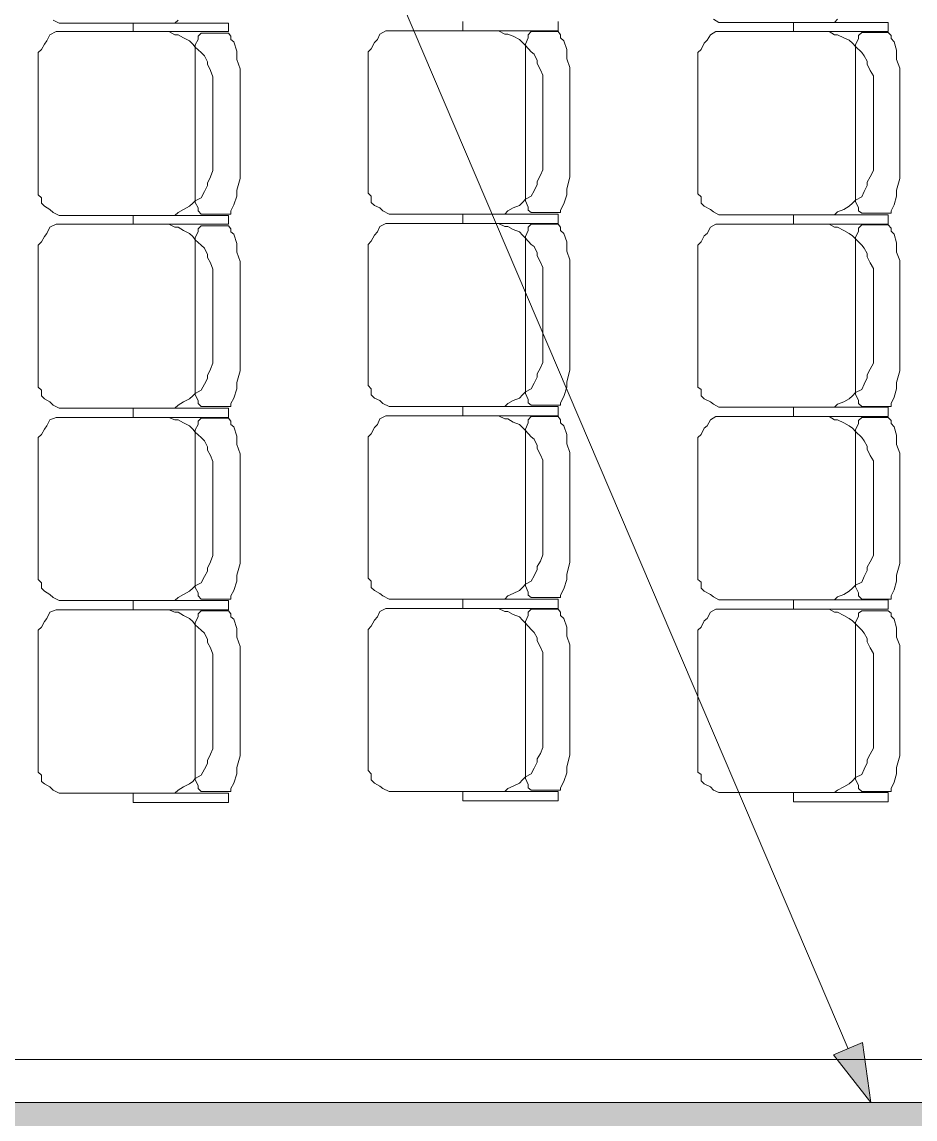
# Model space of a CAD drawing. Header units: millimetres. Extents: x 0 to 1189, y 0 to 841.
# Drawn here: x 525.12 to 547.94, y 312.58 to 340.6 of the extents above; entities that cross this region are included whole.
import ezdxf

# ---------------------------------------------------------------- set-up
doc = ezdxf.new("R2010")
doc.units = ezdxf.units.MM

msp = doc.modelspace()

# ---------------------------------------------------------------- hatches: boundary and pattern name
at = {"true_color": 0x0077b0}
h = msp.add_hatch(color=144, dxfattribs=at)
h.dxf.hatch_style = 2
h.paths.add_polyline_path([(546.808835, 313.004249), (545.855834, 314.220251), (546.590835, 314.534251)])
at = {"true_color": 0xf1d696}
h = msp.add_hatch(color=41, dxfattribs=at)
h.dxf.hatch_style = 2
h.paths.add_polyline_path([(632.001966, 313.004249), (632.001966, 312.304248), (465.04971, 312.304248), (465.04971, 313.004249)])

# ---------------------------------------------------------------- linework, layer by layer
at = {"color": 144, "lineweight": 0, "true_color": 0x0077b0}
for points in [[(546.223835, 314.377251), (530.611811, 350.985307)], [(545.855834, 314.220251), (546.590835, 314.534251)], [(546.808835, 313.004249), (546.590835, 314.534251)], [(546.808835, 313.004249), (545.855834, 314.220251)]]:
    msp.add_lwpolyline(points, dxfattribs=at)
at = {"color": 8, "lineweight": 0, "true_color": 0x7f7f7f}
for points in [[(526.070804, 340.574291), (525.912803, 340.653291)], [(526.209804, 340.574291), (526.070804, 340.574291)], [(528.568808, 340.574291), (526.209804, 340.574291)], [(527.954807, 340.574291), (530.39281, 340.574291)], [(527.954807, 340.356291), (527.954807, 340.574291)], [(528.707808, 340.574291), (528.568808, 340.574291)], [(528.866808, 340.574291), (528.707808, 340.574291)], [(529.024808, 340.574291), (528.866808, 340.574291)], [(529.104808, 340.653291), (529.024808, 340.574291)], [(530.39281, 340.574291), (530.39281, 340.356291)], [(536.380819, 340.376291), (536.380819, 340.614291)], [(538.819823, 340.614291), (538.819823, 340.376291)], [(542.923829, 340.594291), (542.784829, 340.673291)], [(543.08283, 340.594291), (542.923829, 340.594291)], [(545.421833, 340.594291), (543.08283, 340.594291)], [(544.827832, 340.594291), (547.246836, 340.594291)], [(544.827832, 340.356291), (544.827832, 340.594291)], [(545.580834, 340.594291), (545.421833, 340.594291)], [(545.739834, 340.594291), (545.580834, 340.594291)], [(545.877834, 340.594291), (545.739834, 340.594291)], [(545.957834, 340.673291), (545.877834, 340.594291)], [(547.246836, 340.594291), (547.246836, 340.356291)], [(525.753803, 340.11829), (525.832803, 340.277291)], [(525.832803, 340.277291), (525.991804, 340.356291)], [(525.991804, 340.356291), (526.130804, 340.356291)], [(526.130804, 340.356291), (526.209804, 340.356291)], [(526.209804, 340.356291), (528.568808, 340.356291)], [(530.39281, 340.356291), (527.954807, 340.356291)], [(528.568808, 340.356291), (528.707808, 340.356291)], [(528.707808, 340.356291), (528.866808, 340.356291)], [(528.866808, 340.356291), (529.024808, 340.277291)], [(529.024808, 340.277291), (529.104808, 340.277291)], [(529.104808, 340.277291), (529.243809, 340.19729)], [(529.619809, 340.237291), (529.699809, 340.316291)], [(529.619809, 340.15829), (529.619809, 340.237291)], [(529.699809, 340.316291), (529.778809, 340.316291)], [(529.778809, 340.316291), (530.39281, 340.316291)], [(530.39281, 340.316291), (530.45281, 340.237291)], [(530.45281, 340.237291), (530.45281, 340.15829)], [(534.199816, 340.15829), (534.259816, 340.296291)], [(534.259816, 340.296291), (534.417816, 340.376291)], [(534.417816, 340.376291), (534.576817, 340.376291)], [(534.576817, 340.376291), (534.635817, 340.376291)], [(534.635817, 340.376291), (536.99582, 340.376291)], [(538.819823, 340.376291), (536.380819, 340.376291)], [(536.99582, 340.376291), (537.154821, 340.376291)], [(537.154821, 340.376291), (537.292821, 340.376291)], [(537.292821, 340.376291), (537.451821, 340.296291)], [(537.451821, 340.296291), (537.530821, 340.296291)], [(537.530821, 340.296291), (537.669821, 340.237291)], [(537.669821, 340.237291), (537.828822, 340.15829)], [(538.046822, 340.277291), (538.125822, 340.356291)], [(538.046822, 340.19729), (538.046822, 340.277291)], [(538.125822, 340.356291), (538.204822, 340.356291)], [(538.204822, 340.356291), (538.819823, 340.356291)], [(538.819823, 340.356291), (538.878823, 340.277291)], [(538.878823, 340.277291), (538.878823, 340.19729)], [(542.626829, 340.13829), (542.705829, 340.277291)], [(542.705829, 340.277291), (542.844829, 340.356291)], [(542.844829, 340.356291), (543.00383, 340.356291)], [(543.00383, 340.356291), (543.08283, 340.356291)], [(543.08283, 340.356291), (545.421833, 340.356291)], [(547.246836, 340.356291), (544.827832, 340.356291)], [(545.421833, 340.356291), (545.580834, 340.356291)], [(545.580834, 340.356291), (545.739834, 340.356291)], [(545.739834, 340.356291), (545.877834, 340.277291)], [(545.877834, 340.277291), (545.957834, 340.277291)], [(545.957834, 340.277291), (546.115834, 340.19729)], [(546.492835, 340.257291), (546.571835, 340.336291)], [(546.492835, 340.17729), (546.492835, 340.257291)], [(546.571835, 340.336291), (546.631835, 340.336291)], [(546.631835, 340.336291), (547.246836, 340.336291)], [(547.246836, 340.336291), (547.325836, 340.257291)], [(547.325836, 340.257291), (547.325836, 340.17729)], [(525.614803, 339.90029), (525.693803, 340.03929)], [(525.693803, 340.03929), (525.753803, 340.11829)], [(529.243809, 340.19729), (529.401809, 340.11829)], [(529.401809, 340.11829), (529.480809, 340.03929)], [(529.480809, 340.03929), (529.540809, 339.95929)], [(529.540809, 340.01929), (529.619809, 340.15829)], [(529.540809, 339.325289), (529.540809, 340.01929)], [(529.540809, 339.95929), (529.699809, 339.82029)], [(530.45281, 340.15829), (530.531811, 340.09829)], [(530.531811, 340.09829), (530.611811, 339.86029)], [(534.041816, 339.92029), (534.120816, 340.07829)], [(534.120816, 340.07829), (534.199816, 340.15829)], [(537.828822, 340.15829), (537.907822, 340.07829)], [(537.907822, 340.07829), (537.986822, 339.99929)], [(537.986822, 340.03929), (538.046822, 340.19729)], [(537.986822, 339.364289), (537.986822, 340.03929)], [(537.986822, 339.99929), (538.125822, 339.84029)], [(538.878823, 340.19729), (538.958823, 340.11829)], [(538.958823, 340.11829), (539.037824, 339.90029)], [(542.467829, 339.90029), (542.546829, 340.05829)], [(542.546829, 340.05829), (542.626829, 340.13829)], [(546.115834, 340.19729), (546.254835, 340.13829)], [(546.254835, 340.13829), (546.333835, 340.05829)], [(546.333835, 340.05829), (546.413835, 339.97929)], [(546.413835, 340.01929), (546.492835, 340.17729)], [(546.413835, 339.345289), (546.413835, 340.01929)], [(546.413835, 339.97929), (546.571835, 339.82029)], [(547.325836, 340.17729), (547.404836, 340.09829)], [(547.404836, 340.09829), (547.464836, 339.88029)], [(525.535803, 339.82029), (525.614803, 339.90029)], [(525.535803, 337.481286), (525.535803, 339.82029)], [(529.699809, 339.82029), (529.778809, 339.74129)], [(529.778809, 339.74129), (529.85781, 339.58329)], [(530.611811, 339.86029), (530.611811, 339.64229)], [(533.961816, 339.84029), (534.041816, 339.92029)], [(533.961816, 337.521286), (533.961816, 339.84029)], [(538.125822, 339.84029), (538.204822, 339.78129)], [(538.204822, 339.78129), (538.284822, 339.62229)], [(539.037824, 339.90029), (539.037824, 339.66229)], [(539.037824, 339.66229), (539.116824, 339.444289)], [(542.388829, 339.82029), (542.467829, 339.90029)], [(542.388829, 337.481286), (542.388829, 339.82029)], [(546.571835, 339.82029), (546.631835, 339.74129)], [(546.631835, 339.74129), (546.710835, 339.60229)], [(547.464836, 339.88029), (547.464836, 339.64229)], [(529.85781, 339.58329), (529.85781, 339.523289)], [(529.85781, 339.523289), (529.93681, 339.364289)], [(530.611811, 339.64229), (530.690811, 339.404289)], [(530.690811, 339.404289), (530.690811, 339.186289)], [(538.284822, 339.62229), (538.284822, 339.543289)], [(538.284822, 339.543289), (538.363822, 339.384289)], [(538.363822, 339.384289), (538.422823, 339.246289)], [(539.116824, 339.444289), (539.116824, 339.206289)], [(546.710835, 339.60229), (546.710835, 339.523289)], [(546.710835, 339.523289), (546.789835, 339.364289)], [(547.464836, 339.64229), (547.543837, 339.424289)], [(547.543837, 339.424289), (547.543837, 339.186289)], [(529.540809, 336.688285), (529.540809, 339.325289)], [(529.93681, 339.364289), (529.99681, 339.206289)], [(529.99681, 339.206289), (529.99681, 339.067289)], [(530.690811, 339.186289), (530.690811, 338.889288)], [(537.986822, 336.708285), (537.986822, 339.364289)], [(538.422823, 339.246289), (538.422823, 339.087289)], [(539.116824, 339.206289), (539.116824, 338.908288)], [(546.413835, 336.688285), (546.413835, 339.345289)], [(546.789835, 339.364289), (546.869835, 339.226289)], [(546.869835, 339.226289), (546.869835, 339.067289)], [(547.543837, 339.186289), (547.543837, 338.889288)], [(529.99681, 339.067289), (529.99681, 338.908288)], [(529.99681, 338.908288), (529.99681, 337.917287)], [(530.690811, 338.889288), (530.690811, 337.144286)], [(538.422823, 339.087289), (538.422823, 338.948289)], [(538.422823, 338.948289), (538.422823, 337.937287)], [(539.116824, 338.908288), (539.116824, 337.164286)], [(546.869835, 339.067289), (546.869835, 338.908288)], [(546.869835, 338.908288), (546.869835, 337.917287)], [(547.543837, 338.889288), (547.543837, 337.144286)], [(529.99681, 337.917287), (529.99681, 337.025286)], [(538.422823, 337.937287), (538.422823, 337.065286)], [(546.869835, 337.917287), (546.869835, 337.045286)], [(525.535803, 336.351285), (525.535803, 337.481286)], [(533.961816, 336.371285), (533.961816, 337.521286)], [(542.388829, 336.351285), (542.388829, 337.481286)], [(530.690811, 337.144286), (530.690811, 336.827285)], [(539.116824, 337.164286), (539.116824, 336.866285)], [(547.543837, 337.144286), (547.543837, 336.846285)], [(529.99681, 337.025286), (529.99681, 336.946285)], [(529.99681, 336.946285), (529.99681, 336.807285)], [(538.422823, 337.065286), (538.422823, 336.985286)], [(538.422823, 336.985286), (538.422823, 336.827285)], [(539.116824, 336.866285), (539.116824, 336.648285)], [(546.869835, 337.045286), (546.869835, 336.965286)], [(546.869835, 336.965286), (546.869835, 336.807285)], [(529.540809, 336.311285), (529.540809, 336.688285)], [(529.93681, 336.648285), (529.85781, 336.490285)], [(529.99681, 336.807285), (529.93681, 336.648285)], [(530.690811, 336.608285), (530.611811, 336.311285)], [(530.690811, 336.827285), (530.690811, 336.608285)], [(537.986822, 336.331285), (537.986822, 336.708285)], [(538.363822, 336.688285), (538.284822, 336.529285)], [(538.422823, 336.827285), (538.363822, 336.688285)], [(539.116824, 336.648285), (539.037824, 336.331285)], [(546.413835, 336.311285), (546.413835, 336.688285)], [(546.789835, 336.648285), (546.710835, 336.509285)], [(546.869835, 336.807285), (546.789835, 336.648285)], [(547.543837, 336.608285), (547.464836, 336.311285)], [(547.543837, 336.846285), (547.543837, 336.608285)], [(525.535803, 336.192284), (525.535803, 336.351285)], [(529.540809, 336.152284), (529.540809, 336.311285)], [(529.85781, 336.430285), (529.778809, 336.271284)], [(529.85781, 336.490285), (529.85781, 336.430285)], [(530.611811, 336.311285), (530.611811, 336.152284)], [(533.961816, 336.232284), (533.961816, 336.371285)], [(537.986822, 336.192284), (537.986822, 336.331285)], [(538.204822, 336.291284), (538.125822, 336.152284)], [(538.284822, 336.450285), (538.204822, 336.291284)], [(538.284822, 336.529285), (538.284822, 336.450285)], [(539.037824, 336.331285), (539.037824, 336.192284)], [(542.388829, 336.212284), (542.388829, 336.351285)], [(546.413835, 336.152284), (546.413835, 336.311285)], [(546.710835, 336.430285), (546.631835, 336.271284)], [(546.710835, 336.509285), (546.710835, 336.430285)], [(547.464836, 336.311285), (547.464836, 336.152284)], [(525.614803, 336.113284), (525.535803, 336.192284)], [(525.614803, 335.974284), (525.614803, 336.113284)], [(529.540809, 336.034284), (529.480809, 335.974284)], [(529.540809, 335.994284), (529.540809, 336.152284)], [(529.699809, 336.113284), (529.540809, 336.034284)], [(529.778809, 336.271284), (529.699809, 336.113284)], [(530.611811, 336.152284), (530.531811, 335.934284)], [(534.041816, 336.152284), (533.961816, 336.232284)], [(534.041816, 335.994284), (534.041816, 336.152284)], [(537.986822, 336.073284), (537.907822, 335.994284)], [(537.986822, 336.034284), (537.986822, 336.192284)], [(538.125822, 336.152284), (537.986822, 336.073284)], [(538.046822, 335.875284), (537.986822, 336.034284)], [(539.037824, 336.192284), (538.958823, 335.954284)], [(542.467829, 336.133284), (542.388829, 336.212284)], [(542.467829, 335.974284), (542.467829, 336.133284)], [(546.413835, 336.053284), (546.333835, 335.974284)], [(546.413835, 336.014284), (546.413835, 336.152284)], [(546.571835, 336.133284), (546.413835, 336.053284)], [(546.492835, 335.855284), (546.413835, 336.014284)], [(546.631835, 336.271284), (546.571835, 336.133284)], [(547.464836, 336.152284), (547.404836, 335.934284)], [(525.693803, 335.895284), (525.614803, 335.974284)], [(525.832803, 335.815284), (525.693803, 335.895284)], [(525.912803, 335.736284), (525.832803, 335.815284)], [(526.070804, 335.657284), (525.912803, 335.736284)], [(529.104808, 335.736284), (529.024808, 335.657284)], [(529.243809, 335.815284), (529.104808, 335.736284)], [(529.401809, 335.895284), (529.243809, 335.815284)], [(529.480809, 335.974284), (529.401809, 335.895284)], [(529.619809, 335.855284), (529.540809, 335.994284)], [(529.619809, 335.776284), (529.619809, 335.855284)], [(529.699809, 335.696284), (529.619809, 335.776284)], [(530.531811, 335.934284), (530.45281, 335.776284)], [(530.45281, 335.776284), (530.45281, 335.696284)], [(534.120816, 335.915284), (534.041816, 335.994284)], [(534.259816, 335.855284), (534.120816, 335.915284)], [(534.338816, 335.776284), (534.259816, 335.855284)], [(534.497817, 335.696284), (534.338816, 335.776284)], [(537.530821, 335.776284), (537.451821, 335.696284)], [(537.669821, 335.855284), (537.530821, 335.776284)], [(537.828822, 335.915284), (537.669821, 335.855284)], [(537.907822, 335.994284), (537.828822, 335.915284)], [(538.046822, 335.796284), (538.046822, 335.875284)], [(538.125822, 335.736284), (538.046822, 335.796284)], [(538.204822, 335.736284), (538.125822, 335.736284)], [(538.819823, 335.736284), (538.204822, 335.736284)], [(538.878823, 335.736284), (538.819823, 335.736284)], [(538.958823, 335.954284), (538.878823, 335.796284)], [(538.878823, 335.796284), (538.878823, 335.736284)], [(542.546829, 335.895284), (542.467829, 335.974284)], [(542.705829, 335.815284), (542.546829, 335.895284)], [(542.784829, 335.756284), (542.705829, 335.815284)], [(542.923829, 335.677284), (542.784829, 335.756284)], [(545.957834, 335.756284), (545.877834, 335.677284)], [(546.115834, 335.815284), (545.957834, 335.756284)], [(546.254835, 335.895284), (546.115834, 335.815284)], [(546.333835, 335.974284), (546.254835, 335.895284)], [(546.492835, 335.776284), (546.492835, 335.855284)], [(546.571835, 335.716284), (546.492835, 335.776284)], [(547.404836, 335.934284), (547.325836, 335.776284)], [(547.325836, 335.776284), (547.325836, 335.716284)], [(526.209804, 335.657284), (526.070804, 335.657284)], [(528.568808, 335.657284), (526.209804, 335.657284)], [(527.954807, 335.657284), (530.39281, 335.657284)], [(527.954807, 335.439283), (527.954807, 335.657284)], [(528.707808, 335.657284), (528.568808, 335.657284)], [(528.866808, 335.657284), (528.707808, 335.657284)], [(529.024808, 335.657284), (528.866808, 335.657284)], [(529.778809, 335.696284), (529.699809, 335.696284)], [(530.39281, 335.696284), (529.778809, 335.696284)], [(530.45281, 335.696284), (530.39281, 335.696284)], [(530.39281, 335.657284), (530.39281, 335.439283)], [(534.259816, 335.379283), (534.417816, 335.459283)], [(534.417816, 335.459283), (534.576817, 335.459283)], [(534.635817, 335.696284), (534.497817, 335.696284)], [(534.576817, 335.459283), (534.635817, 335.459283)], [(536.99582, 335.696284), (534.635817, 335.696284)], [(534.635817, 335.459283), (536.99582, 335.459283)], [(536.380819, 335.696284), (538.819823, 335.696284)], [(536.380819, 335.459283), (536.380819, 335.696284)], [(538.819823, 335.459283), (536.380819, 335.459283)], [(537.154821, 335.696284), (536.99582, 335.696284)], [(536.99582, 335.459283), (537.154821, 335.459283)], [(537.292821, 335.696284), (537.154821, 335.696284)], [(537.154821, 335.459283), (537.292821, 335.459283)], [(537.451821, 335.696284), (537.292821, 335.696284)], [(537.292821, 335.459283), (537.451821, 335.379283)], [(538.819823, 335.696284), (538.819823, 335.459283)], [(543.08283, 335.677284), (542.923829, 335.677284)], [(545.421833, 335.677284), (543.08283, 335.677284)], [(544.827832, 335.677284), (547.246836, 335.677284)], [(544.827832, 335.439283), (544.827832, 335.677284)], [(545.580834, 335.677284), (545.421833, 335.677284)], [(545.739834, 335.677284), (545.580834, 335.677284)], [(545.877834, 335.677284), (545.739834, 335.677284)], [(546.631835, 335.716284), (546.571835, 335.716284)], [(547.246836, 335.716284), (546.631835, 335.716284)], [(547.325836, 335.716284), (547.246836, 335.716284)], [(547.246836, 335.677284), (547.246836, 335.439283)], [(525.693803, 335.121283), (525.753803, 335.201283)], [(525.753803, 335.201283), (525.832803, 335.359283)], [(525.832803, 335.359283), (525.991804, 335.439283)], [(525.991804, 335.439283), (526.130804, 335.439283)], [(526.130804, 335.439283), (526.209804, 335.439283)], [(526.209804, 335.439283), (528.568808, 335.439283)], [(530.39281, 335.439283), (527.954807, 335.439283)], [(528.568808, 335.439283), (528.707808, 335.439283)], [(528.707808, 335.439283), (528.866808, 335.439283)], [(528.866808, 335.439283), (529.024808, 335.359283)], [(529.024808, 335.359283), (529.104808, 335.359283)], [(529.104808, 335.359283), (529.243809, 335.280283)], [(529.243809, 335.280283), (529.401809, 335.201283)], [(529.401809, 335.201283), (529.480809, 335.121283)], [(529.540809, 335.102283), (529.619809, 335.240283)], [(529.619809, 335.320283), (529.699809, 335.399283)], [(529.619809, 335.240283), (529.619809, 335.320283)], [(529.699809, 335.399283), (529.778809, 335.399283)], [(529.778809, 335.399283), (530.39281, 335.399283)], [(530.39281, 335.399283), (530.45281, 335.320283)], [(530.45281, 335.320283), (530.45281, 335.240283)], [(530.45281, 335.240283), (530.531811, 335.181283)], [(530.531811, 335.181283), (530.611811, 334.943282)], [(534.120816, 335.161283), (534.199816, 335.240283)], [(534.199816, 335.240283), (534.259816, 335.379283)], [(537.451821, 335.379283), (537.530821, 335.379283)], [(537.530821, 335.379283), (537.669821, 335.300283)], [(537.669821, 335.300283), (537.828822, 335.240283)], [(537.828822, 335.240283), (537.907822, 335.161283)], [(537.986822, 335.121283), (538.046822, 335.280283)], [(538.046822, 335.359283), (538.125822, 335.439283)], [(538.046822, 335.280283), (538.046822, 335.359283)], [(538.125822, 335.439283), (538.204822, 335.439283)], [(538.204822, 335.439283), (538.819823, 335.439283)], [(538.819823, 335.439283), (538.878823, 335.359283)], [(538.878823, 335.359283), (538.878823, 335.280283)], [(538.878823, 335.280283), (538.958823, 335.201283)], [(538.958823, 335.201283), (539.037824, 334.983282)], [(542.546829, 335.141283), (542.626829, 335.201283)], [(542.626829, 335.201283), (542.705829, 335.359283)], [(542.705829, 335.359283), (542.844829, 335.439283)], [(542.844829, 335.439283), (543.00383, 335.439283)], [(543.00383, 335.439283), (543.08283, 335.439283)], [(543.08283, 335.439283), (545.421833, 335.439283)], [(547.246836, 335.439283), (544.827832, 335.439283)], [(545.421833, 335.439283), (545.580834, 335.439283)], [(545.580834, 335.439283), (545.739834, 335.439283)], [(545.739834, 335.439283), (545.877834, 335.359283)], [(545.877834, 335.359283), (545.957834, 335.359283)], [(545.957834, 335.359283), (546.115834, 335.280283)], [(546.115834, 335.280283), (546.254835, 335.201283)], [(546.254835, 335.201283), (546.333835, 335.141283)], [(546.413835, 335.102283), (546.492835, 335.260283)], [(546.492835, 335.340283), (546.571835, 335.419283)], [(546.492835, 335.260283), (546.492835, 335.340283)], [(546.571835, 335.419283), (546.631835, 335.419283)], [(546.631835, 335.419283), (547.246836, 335.419283)], [(547.246836, 335.419283), (547.325836, 335.340283)], [(547.325836, 335.340283), (547.325836, 335.260283)], [(547.325836, 335.260283), (547.404836, 335.181283)], [(547.404836, 335.181283), (547.464836, 334.963282)], [(525.535803, 334.903282), (525.614803, 334.983282)], [(525.535803, 332.564279), (525.535803, 334.903282)], [(525.614803, 334.983282), (525.693803, 335.121283)], [(529.480809, 335.121283), (529.540809, 335.042283)], [(529.540809, 334.408282), (529.540809, 335.102283)], [(529.540809, 335.042283), (529.699809, 334.903282)], [(529.699809, 334.903282), (529.778809, 334.824282)], [(530.611811, 334.943282), (530.611811, 334.725282)], [(533.961816, 334.923282), (534.041816, 335.003283)], [(533.961816, 332.603279), (533.961816, 334.923282)], [(534.041816, 335.003283), (534.120816, 335.161283)], [(537.907822, 335.161283), (537.986822, 335.082283)], [(537.986822, 334.447282), (537.986822, 335.121283)], [(537.986822, 335.082283), (538.125822, 334.923282)], [(538.125822, 334.923282), (538.204822, 334.864282)], [(539.037824, 334.983282), (539.037824, 334.745282)], [(542.388829, 334.903282), (542.467829, 334.983282)], [(542.388829, 332.564279), (542.388829, 334.903282)], [(542.467829, 334.983282), (542.546829, 335.141283)], [(546.333835, 335.141283), (546.413835, 335.062283)], [(546.413835, 334.428282), (546.413835, 335.102283)], [(546.413835, 335.062283), (546.571835, 334.903282)], [(546.571835, 334.903282), (546.631835, 334.824282)], [(547.464836, 334.963282), (547.464836, 334.725282)], [(529.778809, 334.824282), (529.85781, 334.665282)], [(529.85781, 334.665282), (529.85781, 334.586282)], [(530.611811, 334.725282), (530.690811, 334.487282)], [(538.204822, 334.864282), (538.284822, 334.705282)], [(538.284822, 334.705282), (538.284822, 334.626282)], [(538.284822, 334.626282), (538.363822, 334.467282)], [(539.037824, 334.745282), (539.116824, 334.527282)], [(546.631835, 334.824282), (546.710835, 334.685282)], [(546.710835, 334.685282), (546.710835, 334.606282)], [(547.464836, 334.725282), (547.543837, 334.507282)], [(529.540809, 331.771278), (529.540809, 334.408282)], [(529.85781, 334.586282), (529.93681, 334.447282)], [(529.93681, 334.447282), (529.99681, 334.289281)], [(530.690811, 334.487282), (530.690811, 334.269281)], [(537.986822, 331.791278), (537.986822, 334.447282)], [(538.363822, 334.467282), (538.422823, 334.328281)], [(538.422823, 334.328281), (538.422823, 334.170281)], [(539.116824, 334.527282), (539.116824, 334.289281)], [(546.413835, 331.771278), (546.413835, 334.428282)], [(546.710835, 334.606282), (546.789835, 334.447282)], [(546.789835, 334.447282), (546.869835, 334.309281)], [(547.543837, 334.507282), (547.543837, 334.269281)], [(529.99681, 334.289281), (529.99681, 334.150281)], [(529.99681, 334.150281), (529.99681, 333.991281)], [(530.690811, 334.269281), (530.690811, 333.971281)], [(538.422823, 334.170281), (538.422823, 334.031281)], [(539.116824, 334.289281), (539.116824, 333.991281)], [(546.869835, 334.309281), (546.869835, 334.150281)], [(546.869835, 334.150281), (546.869835, 333.991281)], [(547.543837, 334.269281), (547.543837, 333.971281)], [(529.99681, 333.991281), (529.99681, 333.000279)], [(530.690811, 333.971281), (530.690811, 332.227278)], [(538.422823, 334.031281), (538.422823, 333.020279)], [(539.116824, 333.991281), (539.116824, 332.247278)], [(546.869835, 333.991281), (546.869835, 333.000279)], [(547.543837, 333.971281), (547.543837, 332.227278)], [(529.99681, 333.000279), (529.99681, 332.108278)], [(538.422823, 333.020279), (538.422823, 332.147278)], [(546.869835, 333.000279), (546.869835, 332.108278)], [(525.535803, 331.434277), (525.535803, 332.564279)], [(533.961816, 331.453277), (533.961816, 332.603279)], [(542.388829, 331.434277), (542.388829, 332.564279)], [(529.99681, 332.108278), (529.99681, 332.028278)], [(530.690811, 332.227278), (530.690811, 331.909278)], [(538.422823, 332.147278), (538.422823, 332.068278)], [(539.116824, 332.247278), (539.116824, 331.949278)], [(546.869835, 332.108278), (546.869835, 332.048278)], [(547.543837, 332.227278), (547.543837, 331.929278)], [(529.99681, 331.890278), (529.93681, 331.731278)], [(529.99681, 332.028278), (529.99681, 331.890278)], [(530.690811, 331.909278), (530.690811, 331.691277)], [(538.422823, 331.909278), (538.363822, 331.771278)], [(538.422823, 332.068278), (538.422823, 331.909278)], [(539.116824, 331.949278), (539.116824, 331.711277)], [(546.869835, 331.890278), (546.789835, 331.731278)], [(546.869835, 332.048278), (546.869835, 331.890278)], [(547.543837, 331.929278), (547.543837, 331.691277)], [(529.540809, 331.394277), (529.540809, 331.771278)], [(529.93681, 331.731278), (529.85781, 331.572277)], [(529.85781, 331.572277), (529.85781, 331.493277)], [(530.690811, 331.691277), (530.611811, 331.394277)], [(537.986822, 331.414277), (537.986822, 331.791278)], [(538.284822, 331.533277), (538.204822, 331.374277)], [(538.363822, 331.771278), (538.284822, 331.612277)], [(538.284822, 331.612277), (538.284822, 331.533277)], [(539.116824, 331.711277), (539.037824, 331.414277)], [(546.413835, 331.394277), (546.413835, 331.771278)], [(546.789835, 331.731278), (546.710835, 331.592277)], [(546.710835, 331.592277), (546.710835, 331.513277)], [(547.543837, 331.691277), (547.464836, 331.394277)], [(525.535803, 331.275277), (525.535803, 331.434277)], [(525.614803, 331.196277), (525.535803, 331.275277)], [(529.540809, 331.235277), (529.540809, 331.394277)], [(529.778809, 331.354277), (529.699809, 331.196277)], [(529.85781, 331.493277), (529.778809, 331.354277)], [(530.611811, 331.394277), (530.611811, 331.235277)], [(533.961816, 331.315277), (533.961816, 331.453277)], [(534.041816, 331.235277), (533.961816, 331.315277)], [(537.986822, 331.275277), (537.986822, 331.414277)], [(537.986822, 331.116277), (537.986822, 331.275277)], [(538.204822, 331.374277), (538.125822, 331.235277)], [(539.037824, 331.275277), (538.958823, 331.037276)], [(539.037824, 331.414277), (539.037824, 331.275277)], [(542.388829, 331.275277), (542.388829, 331.434277)], [(542.467829, 331.216277), (542.388829, 331.275277)], [(546.413835, 331.235277), (546.413835, 331.394277)], [(546.631835, 331.354277), (546.571835, 331.216277)], [(546.710835, 331.513277), (546.631835, 331.354277)], [(547.464836, 331.394277), (547.464836, 331.235277)], [(525.614803, 331.057276), (525.614803, 331.196277)], [(525.693803, 330.978276), (525.614803, 331.057276)], [(525.832803, 330.898276), (525.693803, 330.978276)], [(529.401809, 330.978276), (529.243809, 330.898276)], [(529.480809, 331.057276), (529.401809, 330.978276)], [(529.540809, 331.116277), (529.480809, 331.057276)], [(529.540809, 331.077277), (529.540809, 331.235277)], [(529.699809, 331.196277), (529.540809, 331.116277)], [(529.619809, 330.938276), (529.540809, 331.077277)], [(530.531811, 330.997276), (530.45281, 330.859276)], [(530.611811, 331.235277), (530.531811, 330.997276)], [(534.041816, 331.077277), (534.041816, 331.235277)], [(534.120816, 330.997276), (534.041816, 331.077277)], [(534.259816, 330.938276), (534.120816, 330.997276)], [(537.828822, 330.997276), (537.669821, 330.938276)], [(537.907822, 331.077277), (537.828822, 330.997276)], [(537.986822, 331.156277), (537.907822, 331.077277)], [(538.125822, 331.235277), (537.986822, 331.156277)], [(538.046822, 330.958276), (537.986822, 331.116277)], [(538.958823, 331.037276), (538.878823, 330.878276)], [(542.467829, 331.057276), (542.467829, 331.216277)], [(542.546829, 330.978276), (542.467829, 331.057276)], [(542.705829, 330.898276), (542.546829, 330.978276)], [(546.254835, 330.978276), (546.115834, 330.898276)], [(546.333835, 331.057276), (546.254835, 330.978276)], [(546.413835, 331.136277), (546.333835, 331.057276)], [(546.413835, 331.097277), (546.413835, 331.235277)], [(546.571835, 331.216277), (546.413835, 331.136277)], [(546.492835, 330.938276), (546.413835, 331.097277)], [(547.404836, 331.017276), (547.325836, 330.859276)], [(547.464836, 331.235277), (547.404836, 331.017276)], [(525.912803, 330.819276), (525.832803, 330.898276)], [(526.070804, 330.740276), (525.912803, 330.819276)], [(526.209804, 330.740276), (526.070804, 330.740276)], [(528.568808, 330.740276), (526.209804, 330.740276)], [(527.954807, 330.740276), (530.39281, 330.740276)], [(527.954807, 330.502276), (527.954807, 330.740276)], [(528.707808, 330.740276), (528.568808, 330.740276)], [(528.866808, 330.740276), (528.707808, 330.740276)], [(529.024808, 330.740276), (528.866808, 330.740276)], [(529.104808, 330.819276), (529.024808, 330.740276)], [(529.243809, 330.898276), (529.104808, 330.819276)], [(529.619809, 330.859276), (529.619809, 330.938276)], [(529.699809, 330.779276), (529.619809, 330.859276)], [(529.778809, 330.779276), (529.699809, 330.779276)], [(530.39281, 330.779276), (529.778809, 330.779276)], [(530.45281, 330.779276), (530.39281, 330.779276)], [(530.39281, 330.740276), (530.39281, 330.502276)], [(530.45281, 330.859276), (530.45281, 330.779276)], [(534.338816, 330.859276), (534.259816, 330.938276)], [(534.497817, 330.779276), (534.338816, 330.859276)], [(534.635817, 330.779276), (534.497817, 330.779276)], [(536.99582, 330.779276), (534.635817, 330.779276)], [(536.380819, 330.779276), (538.819823, 330.779276)], [(536.380819, 330.541276), (536.380819, 330.779276)], [(537.154821, 330.779276), (536.99582, 330.779276)], [(537.292821, 330.779276), (537.154821, 330.779276)], [(537.451821, 330.779276), (537.292821, 330.779276)], [(537.530821, 330.859276), (537.451821, 330.779276)], [(537.669821, 330.938276), (537.530821, 330.859276)], [(538.046822, 330.878276), (538.046822, 330.958276)], [(538.125822, 330.819276), (538.046822, 330.878276)], [(538.204822, 330.819276), (538.125822, 330.819276)], [(538.819823, 330.819276), (538.204822, 330.819276)], [(538.878823, 330.819276), (538.819823, 330.819276)], [(538.819823, 330.779276), (538.819823, 330.541276)], [(538.878823, 330.878276), (538.878823, 330.819276)], [(542.784829, 330.839276), (542.705829, 330.898276)], [(542.923829, 330.760276), (542.784829, 330.839276)], [(543.08283, 330.760276), (542.923829, 330.760276)], [(545.421833, 330.760276), (543.08283, 330.760276)], [(544.827832, 330.760276), (547.246836, 330.760276)], [(544.827832, 330.522276), (544.827832, 330.760276)], [(545.580834, 330.760276), (545.421833, 330.760276)], [(545.739834, 330.760276), (545.580834, 330.760276)], [(545.877834, 330.760276), (545.739834, 330.760276)], [(545.957834, 330.839276), (545.877834, 330.760276)], [(546.115834, 330.898276), (545.957834, 330.839276)], [(546.492835, 330.859276), (546.492835, 330.938276)], [(546.571835, 330.779276), (546.492835, 330.859276)], [(546.631835, 330.779276), (546.571835, 330.779276)], [(547.246836, 330.779276), (546.631835, 330.779276)], [(547.325836, 330.779276), (547.246836, 330.779276)], [(547.246836, 330.760276), (547.246836, 330.522276)], [(547.325836, 330.859276), (547.325836, 330.779276)], [(525.753803, 330.284275), (525.832803, 330.442276)], [(525.832803, 330.442276), (525.991804, 330.502276)], [(525.991804, 330.502276), (526.130804, 330.502276)], [(526.130804, 330.502276), (526.209804, 330.502276)], [(526.209804, 330.502276), (528.568808, 330.502276)], [(530.39281, 330.502276), (527.954807, 330.502276)], [(528.568808, 330.502276), (528.707808, 330.502276)], [(528.707808, 330.502276), (528.866808, 330.502276)], [(528.866808, 330.502276), (529.024808, 330.442276)], [(529.024808, 330.442276), (529.104808, 330.442276)], [(529.104808, 330.442276), (529.243809, 330.363275)], [(529.619809, 330.403275), (529.699809, 330.482276)], [(529.699809, 330.482276), (529.778809, 330.482276)], [(529.778809, 330.482276), (530.39281, 330.482276)], [(530.39281, 330.482276), (530.45281, 330.403275)], [(534.199816, 330.323275), (534.259816, 330.462276)], [(534.259816, 330.462276), (534.417816, 330.541276)], [(534.417816, 330.541276), (534.576817, 330.541276)], [(534.576817, 330.541276), (534.635817, 330.541276)], [(534.635817, 330.541276), (536.99582, 330.541276)], [(538.819823, 330.541276), (536.380819, 330.541276)], [(536.99582, 330.541276), (537.154821, 330.541276)], [(537.154821, 330.541276), (537.292821, 330.541276)], [(537.292821, 330.541276), (537.451821, 330.462276)], [(537.451821, 330.462276), (537.530821, 330.462276)], [(537.530821, 330.462276), (537.669821, 330.383275)], [(538.046822, 330.442276), (538.125822, 330.522276)], [(538.046822, 330.363275), (538.046822, 330.442276)], [(538.125822, 330.522276), (538.204822, 330.522276)], [(538.204822, 330.522276), (538.819823, 330.522276)], [(538.819823, 330.522276), (538.878823, 330.442276)], [(538.878823, 330.442276), (538.878823, 330.363275)], [(542.626829, 330.284275), (542.705829, 330.442276)], [(542.705829, 330.442276), (542.844829, 330.522276)], [(542.844829, 330.522276), (543.00383, 330.522276)], [(543.00383, 330.522276), (543.08283, 330.522276)], [(543.08283, 330.522276), (545.421833, 330.522276)], [(547.246836, 330.522276), (544.827832, 330.522276)], [(545.421833, 330.522276), (545.580834, 330.522276)], [(545.580834, 330.522276), (545.739834, 330.522276)], [(545.739834, 330.522276), (545.877834, 330.442276)], [(545.877834, 330.442276), (545.957834, 330.442276)], [(545.957834, 330.442276), (546.115834, 330.363275)], [(546.492835, 330.422276), (546.571835, 330.502276)], [(546.492835, 330.343275), (546.492835, 330.422276)], [(546.571835, 330.502276), (546.631835, 330.502276)], [(546.631835, 330.502276), (547.246836, 330.502276)], [(547.246836, 330.502276), (547.325836, 330.422276)], [(547.325836, 330.422276), (547.325836, 330.343275)], [(525.614803, 330.066275), (525.693803, 330.204275)], [(525.693803, 330.204275), (525.753803, 330.284275)], [(529.243809, 330.363275), (529.401809, 330.284275)], [(529.401809, 330.284275), (529.480809, 330.204275)], [(529.480809, 330.204275), (529.540809, 330.125275)], [(529.540809, 330.185275), (529.619809, 330.323275)], [(529.540809, 329.491274), (529.540809, 330.185275)], [(529.540809, 330.125275), (529.699809, 329.986275)], [(529.619809, 330.323275), (529.619809, 330.403275)], [(530.45281, 330.403275), (530.45281, 330.323275)], [(530.45281, 330.323275), (530.531811, 330.264275)], [(530.531811, 330.264275), (530.611811, 330.026275)], [(534.041816, 330.085275), (534.120816, 330.244275)], [(534.120816, 330.244275), (534.199816, 330.323275)], [(537.669821, 330.383275), (537.828822, 330.323275)], [(537.828822, 330.323275), (537.907822, 330.244275)], [(537.907822, 330.244275), (537.986822, 330.165275)], [(537.986822, 330.204275), (538.046822, 330.363275)], [(537.986822, 329.530274), (537.986822, 330.204275)], [(537.986822, 330.165275), (538.125822, 330.006275)], [(538.878823, 330.363275), (538.958823, 330.284275)], [(538.958823, 330.284275), (539.037824, 330.066275)], [(542.467829, 330.066275), (542.546829, 330.224275)], [(542.546829, 330.224275), (542.626829, 330.284275)], [(546.115834, 330.363275), (546.254835, 330.284275)], [(546.254835, 330.284275), (546.333835, 330.224275)], [(546.333835, 330.224275), (546.413835, 330.145275)], [(546.413835, 330.185275), (546.492835, 330.343275)], [(546.413835, 329.510274), (546.413835, 330.185275)], [(546.413835, 330.145275), (546.571835, 329.986275)], [(547.325836, 330.343275), (547.404836, 330.264275)], [(547.404836, 330.264275), (547.464836, 330.046275)], [(525.535803, 329.986275), (525.614803, 330.066275)], [(525.535803, 327.647271), (525.535803, 329.986275)], [(529.699809, 329.986275), (529.778809, 329.907275)], [(529.778809, 329.907275), (529.85781, 329.748274)], [(530.611811, 330.026275), (530.611811, 329.808275)], [(533.961816, 330.006275), (534.041816, 330.085275)], [(533.961816, 327.686271), (533.961816, 330.006275)], [(538.125822, 330.006275), (538.204822, 329.947275)], [(538.204822, 329.947275), (538.284822, 329.788275)], [(539.037824, 330.066275), (539.037824, 329.828275)], [(542.388829, 329.986275), (542.467829, 330.066275)], [(542.388829, 327.647271), (542.388829, 329.986275)], [(546.571835, 329.986275), (546.631835, 329.907275)], [(546.631835, 329.907275), (546.710835, 329.768275)], [(547.464836, 330.046275), (547.464836, 329.808275)], [(529.85781, 329.748274), (529.85781, 329.669274)], [(529.85781, 329.669274), (529.93681, 329.530274)], [(530.611811, 329.808275), (530.690811, 329.570274)], [(530.690811, 329.570274), (530.690811, 329.352274)], [(538.284822, 329.788275), (538.284822, 329.709274)], [(538.284822, 329.709274), (538.363822, 329.550274)], [(539.037824, 329.828275), (539.116824, 329.610274)], [(539.116824, 329.610274), (539.116824, 329.372274)], [(546.710835, 329.768275), (546.710835, 329.689274)], [(546.710835, 329.689274), (546.789835, 329.530274)], [(547.464836, 329.808275), (547.543837, 329.590274)], [(547.543837, 329.590274), (547.543837, 329.352274)], [(529.540809, 326.85427), (529.540809, 329.491274)], [(529.93681, 329.530274), (529.99681, 329.372274)], [(529.99681, 329.372274), (529.99681, 329.233274)], [(530.690811, 329.352274), (530.690811, 329.035273)], [(537.986822, 326.87327), (537.986822, 329.530274)], [(538.363822, 329.550274), (538.422823, 329.411274)], [(538.422823, 329.411274), (538.422823, 329.253274)], [(539.116824, 329.372274), (539.116824, 329.074273)], [(546.413835, 326.85427), (546.413835, 329.510274)], [(546.789835, 329.530274), (546.869835, 329.391274)], [(546.869835, 329.391274), (546.869835, 329.233274)], [(547.543837, 329.352274), (547.543837, 329.054273)], [(529.99681, 329.233274), (529.99681, 329.074273)], [(529.99681, 329.074273), (529.99681, 328.083272)], [(530.690811, 329.035273), (530.690811, 327.310271)], [(538.422823, 329.253274), (538.422823, 329.094273)], [(538.422823, 329.094273), (538.422823, 328.103272)], [(539.116824, 329.074273), (539.116824, 327.329271)], [(546.869835, 329.233274), (546.869835, 329.074273)], [(546.869835, 329.074273), (546.869835, 328.083272)], [(547.543837, 329.054273), (547.543837, 327.310271)], [(529.99681, 328.083272), (529.99681, 327.191271)], [(538.422823, 328.103272), (538.422823, 327.230271)], [(546.869835, 328.083272), (546.869835, 327.191271)], [(525.535803, 326.51727), (525.535803, 327.647271)], [(533.961816, 326.53627), (533.961816, 327.686271)], [(542.388829, 326.51727), (542.388829, 327.647271)], [(539.116824, 327.329271), (539.116824, 327.03227)], [(529.99681, 327.191271), (529.99681, 327.11127)], [(529.99681, 327.11127), (529.99681, 326.97327)], [(530.690811, 327.310271), (530.690811, 326.99227)], [(538.422823, 327.230271), (538.422823, 327.151271)], [(538.422823, 327.151271), (538.422823, 326.99227)], [(546.869835, 327.191271), (546.869835, 327.13127)], [(546.869835, 327.13127), (546.869835, 326.97327)], [(547.543837, 327.310271), (547.543837, 327.01227)], [(529.540809, 326.477269), (529.540809, 326.85427)], [(529.93681, 326.81427), (529.85781, 326.65527)], [(529.99681, 326.97327), (529.93681, 326.81427)], [(530.690811, 326.77427), (530.611811, 326.477269)], [(530.690811, 326.99227), (530.690811, 326.77427)], [(537.986822, 326.49727), (537.986822, 326.87327)], [(538.363822, 326.83427), (538.284822, 326.69527)], [(538.422823, 326.99227), (538.363822, 326.83427)], [(539.116824, 326.79427), (539.037824, 326.49727)], [(539.116824, 327.03227), (539.116824, 326.79427)], [(546.413835, 326.477269), (546.413835, 326.85427)], [(546.789835, 326.81427), (546.710835, 326.67527)], [(546.869835, 326.97327), (546.789835, 326.81427)], [(547.543837, 326.77427), (547.464836, 326.477269)], [(547.543837, 327.01227), (547.543837, 326.77427)], [(525.535803, 326.358269), (525.535803, 326.51727)], [(529.85781, 326.57627), (529.778809, 326.437269)], [(529.85781, 326.65527), (529.85781, 326.57627)], [(533.961816, 326.398269), (533.961816, 326.53627)], [(537.986822, 326.358269), (537.986822, 326.49727)], [(538.284822, 326.61627), (538.204822, 326.457269)], [(538.284822, 326.69527), (538.284822, 326.61627)], [(539.037824, 326.49727), (539.037824, 326.358269)], [(542.388829, 326.358269), (542.388829, 326.51727)], [(546.710835, 326.59627), (546.631835, 326.437269)], [(546.710835, 326.67527), (546.710835, 326.59627)], [(525.614803, 326.279269), (525.535803, 326.358269)], [(525.614803, 326.140269), (525.614803, 326.279269)], [(529.540809, 326.318269), (529.540809, 326.477269)], [(529.540809, 326.160269), (529.540809, 326.318269)], [(529.699809, 326.279269), (529.540809, 326.199269)], [(529.778809, 326.437269), (529.699809, 326.279269)], [(530.611811, 326.318269), (530.531811, 326.080269)], [(530.611811, 326.477269), (530.611811, 326.318269)], [(534.041816, 326.318269), (533.961816, 326.398269)], [(534.041816, 326.160269), (534.041816, 326.318269)], [(537.986822, 326.239269), (537.907822, 326.160269)], [(537.986822, 326.199269), (537.986822, 326.358269)], [(538.125822, 326.318269), (537.986822, 326.239269)], [(538.204822, 326.457269), (538.125822, 326.318269)], [(539.037824, 326.358269), (538.958823, 326.120269)], [(542.467829, 326.298269), (542.388829, 326.358269)], [(542.467829, 326.140269), (542.467829, 326.298269)], [(546.413835, 326.219269), (546.333835, 326.140269)], [(546.413835, 326.318269), (546.413835, 326.477269)], [(546.413835, 326.179269), (546.413835, 326.318269)], [(546.571835, 326.298269), (546.413835, 326.219269)], [(546.631835, 326.437269), (546.571835, 326.298269)], [(547.464836, 326.318269), (547.404836, 326.100269)], [(547.464836, 326.477269), (547.464836, 326.318269)], [(525.693803, 326.060269), (525.614803, 326.140269)], [(525.832803, 325.981269), (525.693803, 326.060269)], [(525.912803, 325.902269), (525.832803, 325.981269)], [(529.243809, 325.981269), (529.104808, 325.902269)], [(529.401809, 326.060269), (529.243809, 325.981269)], [(529.480809, 326.140269), (529.401809, 326.060269)], [(529.540809, 326.199269), (529.480809, 326.140269)], [(529.619809, 326.021269), (529.540809, 326.160269)], [(529.619809, 325.942269), (529.619809, 326.021269)], [(529.699809, 325.862269), (529.619809, 325.942269)], [(530.531811, 326.080269), (530.45281, 325.942269)], [(530.45281, 325.942269), (530.45281, 325.862269)], [(534.120816, 326.080269), (534.041816, 326.160269)], [(534.259816, 326.001269), (534.120816, 326.080269)], [(534.338816, 325.942269), (534.259816, 326.001269)], [(534.497817, 325.862269), (534.338816, 325.942269)], [(537.530821, 325.942269), (537.451821, 325.862269)], [(537.669821, 326.001269), (537.530821, 325.942269)], [(537.828822, 326.080269), (537.669821, 326.001269)], [(537.907822, 326.160269), (537.828822, 326.080269)], [(538.046822, 326.041269), (537.986822, 326.199269)], [(538.046822, 325.961269), (538.046822, 326.041269)], [(538.125822, 325.902269), (538.046822, 325.961269)], [(538.958823, 326.120269), (538.878823, 325.961269)], [(538.878823, 325.961269), (538.878823, 325.902269)], [(542.546829, 326.060269), (542.467829, 326.140269)], [(542.705829, 325.981269), (542.546829, 326.060269)], [(542.784829, 325.922269), (542.705829, 325.981269)], [(542.923829, 325.842269), (542.784829, 325.922269)], [(545.957834, 325.922269), (545.877834, 325.842269)], [(546.115834, 325.981269), (545.957834, 325.922269)], [(546.254835, 326.060269), (546.115834, 325.981269)], [(546.333835, 326.140269), (546.254835, 326.060269)], [(546.492835, 326.021269), (546.413835, 326.179269)], [(546.492835, 325.942269), (546.492835, 326.021269)], [(546.571835, 325.862269), (546.492835, 325.942269)], [(547.404836, 326.100269), (547.325836, 325.942269)], [(547.325836, 325.942269), (547.325836, 325.862269)], [(526.070804, 325.823268), (525.912803, 325.902269)], [(526.209804, 325.823268), (526.070804, 325.823268)], [(528.568808, 325.823268), (526.209804, 325.823268)], [(527.954807, 325.823268), (530.39281, 325.823268)], [(527.954807, 325.585268), (527.954807, 325.823268)], [(528.707808, 325.823268), (528.568808, 325.823268)], [(528.866808, 325.823268), (528.707808, 325.823268)], [(529.024808, 325.823268), (528.866808, 325.823268)], [(529.104808, 325.902269), (529.024808, 325.823268)], [(529.778809, 325.862269), (529.699809, 325.862269)], [(530.39281, 325.862269), (529.778809, 325.862269)], [(530.45281, 325.862269), (530.39281, 325.862269)], [(530.39281, 325.823268), (530.39281, 325.585268)], [(534.635817, 325.862269), (534.497817, 325.862269)], [(536.99582, 325.862269), (534.635817, 325.862269)], [(536.380819, 325.862269), (538.819823, 325.862269)], [(536.380819, 325.624268), (536.380819, 325.862269)], [(537.154821, 325.862269), (536.99582, 325.862269)], [(537.292821, 325.862269), (537.154821, 325.862269)], [(537.451821, 325.862269), (537.292821, 325.862269)], [(538.204822, 325.902269), (538.125822, 325.902269)], [(538.819823, 325.902269), (538.204822, 325.902269)], [(538.878823, 325.902269), (538.819823, 325.902269)], [(538.819823, 325.862269), (538.819823, 325.624268)], [(543.08283, 325.842269), (542.923829, 325.842269)], [(545.421833, 325.842269), (543.08283, 325.842269)], [(544.827832, 325.842269), (547.246836, 325.842269)], [(544.827832, 325.604268), (544.827832, 325.842269)], [(545.580834, 325.842269), (545.421833, 325.842269)], [(545.739834, 325.842269), (545.580834, 325.842269)], [(545.877834, 325.842269), (545.739834, 325.842269)], [(546.631835, 325.862269), (546.571835, 325.862269)], [(547.246836, 325.862269), (546.631835, 325.862269)], [(547.325836, 325.862269), (547.246836, 325.862269)], [(547.246836, 325.842269), (547.246836, 325.604268)], [(525.693803, 325.287268), (525.753803, 325.367268)], [(525.753803, 325.367268), (525.832803, 325.525268)], [(525.832803, 325.525268), (525.991804, 325.585268)], [(525.991804, 325.585268), (526.130804, 325.585268)], [(526.130804, 325.585268), (526.209804, 325.585268)], [(526.209804, 325.585268), (528.568808, 325.585268)], [(530.39281, 325.585268), (527.954807, 325.585268)], [(528.568808, 325.585268), (528.707808, 325.585268)], [(528.707808, 325.585268), (528.866808, 325.585268)], [(528.866808, 325.585268), (529.024808, 325.525268)], [(529.024808, 325.525268), (529.104808, 325.525268)], [(529.104808, 325.525268), (529.243809, 325.446268)], [(529.243809, 325.446268), (529.401809, 325.367268)], [(529.401809, 325.367268), (529.480809, 325.287268)], [(529.540809, 325.267268), (529.619809, 325.406268)], [(529.619809, 325.486268), (529.699809, 325.565268)], [(529.619809, 325.406268), (529.619809, 325.486268)], [(529.699809, 325.565268), (529.778809, 325.565268)], [(529.778809, 325.565268), (530.39281, 325.565268)], [(530.39281, 325.565268), (530.45281, 325.486268)], [(530.45281, 325.486268), (530.45281, 325.406268)], [(530.45281, 325.406268), (530.531811, 325.347268)], [(534.120816, 325.327268), (534.199816, 325.406268)], [(534.199816, 325.406268), (534.259816, 325.545268)], [(534.259816, 325.545268), (534.417816, 325.624268)], [(534.417816, 325.624268), (534.576817, 325.624268)], [(534.576817, 325.624268), (534.635817, 325.624268)], [(534.635817, 325.624268), (536.99582, 325.624268)], [(538.819823, 325.624268), (536.380819, 325.624268)], [(536.99582, 325.624268), (537.154821, 325.624268)], [(537.154821, 325.624268), (537.292821, 325.624268)], [(537.292821, 325.624268), (537.451821, 325.545268)], [(537.451821, 325.545268), (537.530821, 325.545268)], [(537.530821, 325.545268), (537.669821, 325.466268)], [(537.669821, 325.466268), (537.828822, 325.406268)], [(537.828822, 325.406268), (537.907822, 325.327268)], [(537.986822, 325.287268), (538.046822, 325.446268)], [(538.046822, 325.525268), (538.125822, 325.604268)], [(538.046822, 325.446268), (538.046822, 325.525268)], [(538.125822, 325.604268), (538.204822, 325.604268)], [(538.204822, 325.604268), (538.819823, 325.604268)], [(538.819823, 325.604268), (538.878823, 325.525268)], [(538.878823, 325.525268), (538.878823, 325.446268)], [(538.878823, 325.446268), (538.958823, 325.367268)], [(538.958823, 325.367268), (539.037824, 325.148267)], [(542.546829, 325.307268), (542.626829, 325.367268)], [(542.626829, 325.367268), (542.705829, 325.525268)], [(542.705829, 325.525268), (542.844829, 325.604268)], [(542.844829, 325.604268), (543.00383, 325.604268)], [(543.00383, 325.604268), (543.08283, 325.604268)], [(543.08283, 325.604268), (545.421833, 325.604268)], [(547.246836, 325.604268), (544.827832, 325.604268)], [(545.421833, 325.604268), (545.580834, 325.604268)], [(545.580834, 325.604268), (545.739834, 325.604268)], [(545.739834, 325.604268), (545.877834, 325.525268)], [(545.877834, 325.525268), (545.957834, 325.525268)], [(545.957834, 325.525268), (546.115834, 325.446268)], [(546.115834, 325.446268), (546.254835, 325.367268)], [(546.254835, 325.367268), (546.333835, 325.307268)], [(546.413835, 325.267268), (546.492835, 325.426268)], [(546.492835, 325.505268), (546.571835, 325.565268)], [(546.492835, 325.426268), (546.492835, 325.505268)], [(546.571835, 325.565268), (546.631835, 325.565268)], [(546.631835, 325.565268), (547.246836, 325.565268)], [(547.246836, 325.565268), (547.325836, 325.505268)], [(547.325836, 325.505268), (547.325836, 325.426268)], [(547.325836, 325.426268), (547.404836, 325.347268)], [(525.535803, 325.069267), (525.614803, 325.148267)], [(525.614803, 325.148267), (525.693803, 325.287268)], [(529.480809, 325.287268), (529.540809, 325.208268)], [(529.540809, 324.573267), (529.540809, 325.267268)], [(529.540809, 325.208268), (529.699809, 325.069267)], [(530.531811, 325.347268), (530.611811, 325.109267)], [(530.611811, 325.109267), (530.611811, 324.891267)], [(533.961816, 325.089267), (534.041816, 325.168267)], [(533.961816, 322.749264), (533.961816, 325.089267)], [(534.041816, 325.168267), (534.120816, 325.327268)], [(537.907822, 325.327268), (537.986822, 325.248268)], [(537.986822, 324.613267), (537.986822, 325.287268)], [(537.986822, 325.248268), (538.125822, 325.089267)], [(538.125822, 325.089267), (538.204822, 325.010267)], [(539.037824, 325.148267), (539.037824, 324.911267)], [(542.388829, 325.069267), (542.467829, 325.148267)], [(542.467829, 325.148267), (542.546829, 325.307268)], [(546.333835, 325.307268), (546.413835, 325.228268)], [(546.413835, 324.593267), (546.413835, 325.267268)], [(546.413835, 325.228268), (546.571835, 325.069267)], [(547.404836, 325.347268), (547.464836, 325.129267)], [(547.464836, 325.129267), (547.464836, 324.891267)], [(525.535803, 322.730264), (525.535803, 325.069267)], [(529.699809, 325.069267), (529.778809, 324.990267)], [(529.778809, 324.990267), (529.85781, 324.831267)], [(529.85781, 324.831267), (529.85781, 324.752267)], [(530.611811, 324.891267), (530.690811, 324.653267)], [(538.204822, 325.010267), (538.284822, 324.871267)], [(538.284822, 324.871267), (538.284822, 324.792267)], [(539.037824, 324.911267), (539.116824, 324.692267)], [(542.388829, 322.730264), (542.388829, 325.069267)], [(546.571835, 325.069267), (546.631835, 324.990267)], [(546.631835, 324.990267), (546.710835, 324.851267)], [(546.710835, 324.851267), (546.710835, 324.772267)], [(547.464836, 324.891267), (547.543837, 324.673267)], [(529.540809, 321.936263), (529.540809, 324.573267)], [(529.85781, 324.752267), (529.93681, 324.613267)], [(529.93681, 324.613267), (529.99681, 324.454266)], [(530.690811, 324.653267), (530.690811, 324.435266)], [(537.986822, 321.956263), (537.986822, 324.613267)], [(538.284822, 324.792267), (538.363822, 324.633267)], [(538.363822, 324.633267), (538.422823, 324.494266)], [(539.116824, 324.692267), (539.116824, 324.454266)], [(546.413835, 321.936263), (546.413835, 324.593267)], [(546.710835, 324.772267), (546.789835, 324.613267)], [(546.789835, 324.613267), (546.869835, 324.474266)], [(547.543837, 324.673267), (547.543837, 324.435266)], [(529.99681, 324.454266), (529.99681, 324.296266)], [(529.99681, 324.296266), (529.99681, 324.157266)], [(530.690811, 324.435266), (530.690811, 324.117266)], [(538.422823, 324.494266), (538.422823, 324.336266)], [(538.422823, 324.336266), (538.422823, 324.177266)], [(539.116824, 324.454266), (539.116824, 324.157266)], [(546.869835, 324.474266), (546.869835, 324.316266)], [(546.869835, 324.316266), (546.869835, 324.157266)], [(547.543837, 324.435266), (547.543837, 324.137266)], [(529.99681, 324.157266), (529.99681, 323.166264)], [(530.690811, 324.117266), (530.690811, 322.392263)], [(538.422823, 324.177266), (538.422823, 323.186264)], [(539.116824, 324.157266), (539.116824, 322.412263)], [(546.869835, 324.157266), (546.869835, 323.166264)], [(547.543837, 324.137266), (547.543837, 322.392263)], [(529.99681, 323.166264), (529.99681, 322.274263)], [(538.422823, 323.186264), (538.422823, 322.313263)], [(546.869835, 323.166264), (546.869835, 322.274263)], [(525.535803, 321.599262), (525.535803, 322.730264)], [(533.961816, 321.619262), (533.961816, 322.749264)], [(542.388829, 321.599262), (542.388829, 322.730264)], [(530.690811, 322.392263), (530.690811, 322.075263)], [(538.422823, 322.313263), (538.422823, 322.234263)], [(539.116824, 322.412263), (539.116824, 322.115263)], [(547.543837, 322.392263), (547.543837, 322.095263)], [(529.99681, 322.036263), (529.93681, 321.897262)], [(529.99681, 322.274263), (529.99681, 322.194263)], [(529.99681, 322.194263), (529.99681, 322.036263)], [(530.690811, 322.075263), (530.690811, 321.857262)], [(538.422823, 322.075263), (538.363822, 321.917263)], [(538.422823, 322.234263), (538.422823, 322.075263)], [(539.116824, 322.115263), (539.116824, 321.877262)], [(546.869835, 322.055263), (546.789835, 321.897262)], [(546.869835, 322.274263), (546.869835, 322.214263)], [(546.869835, 322.214263), (546.869835, 322.055263)], [(547.543837, 322.095263), (547.543837, 321.857262)], [(529.540809, 321.560262), (529.540809, 321.936263)], [(529.93681, 321.897262), (529.85781, 321.738262)], [(529.85781, 321.738262), (529.85781, 321.659262)], [(530.690811, 321.857262), (530.611811, 321.560262)], [(537.986822, 321.580262), (537.986822, 321.956263)], [(538.363822, 321.917263), (538.284822, 321.778262)], [(538.284822, 321.778262), (538.284822, 321.699262)], [(539.116824, 321.877262), (539.037824, 321.580262)], [(546.413835, 321.560262), (546.413835, 321.936263)], [(546.789835, 321.897262), (546.710835, 321.758262)], [(546.710835, 321.758262), (546.710835, 321.679262)], [(547.543837, 321.857262), (547.464836, 321.560262)], [(525.535803, 321.441262), (525.535803, 321.599262)], [(525.614803, 321.361262), (525.535803, 321.441262)], [(529.540809, 321.401262), (529.540809, 321.560262)], [(529.778809, 321.520262), (529.699809, 321.361262)], [(529.85781, 321.659262), (529.778809, 321.520262)], [(530.611811, 321.560262), (530.611811, 321.401262)], [(533.961816, 321.480262), (533.961816, 321.619262)], [(534.041816, 321.401262), (533.961816, 321.480262)], [(537.986822, 321.421262), (537.986822, 321.580262)], [(538.204822, 321.540262), (538.125822, 321.401262)], [(538.284822, 321.699262), (538.204822, 321.540262)], [(539.037824, 321.580262), (539.037824, 321.421262)], [(542.388829, 321.441262), (542.388829, 321.599262)], [(542.467829, 321.381262), (542.388829, 321.441262)], [(546.413835, 321.401262), (546.413835, 321.560262)], [(546.631835, 321.520262), (546.571835, 321.381262)], [(546.710835, 321.679262), (546.631835, 321.520262)], [(547.464836, 321.560262), (547.464836, 321.401262)], [(525.614803, 321.203261), (525.614803, 321.361262)], [(525.693803, 321.143261), (525.614803, 321.203261)], [(529.480809, 321.203261), (529.401809, 321.143261)], [(529.540809, 321.282262), (529.480809, 321.203261)], [(529.540809, 321.243261), (529.540809, 321.401262)], [(529.699809, 321.361262), (529.540809, 321.282262)], [(529.619809, 321.104261), (529.540809, 321.243261)], [(530.531811, 321.163261), (530.45281, 321.024261)], [(530.611811, 321.401262), (530.531811, 321.163261)], [(534.041816, 321.243261), (534.041816, 321.401262)], [(534.120816, 321.163261), (534.041816, 321.243261)], [(534.259816, 321.084261), (534.120816, 321.163261)], [(537.828822, 321.163261), (537.669821, 321.084261)], [(537.907822, 321.243261), (537.828822, 321.163261)], [(537.986822, 321.322262), (537.907822, 321.243261)], [(537.986822, 321.282262), (537.986822, 321.421262)], [(538.125822, 321.401262), (537.986822, 321.322262)], [(538.046822, 321.124261), (537.986822, 321.282262)], [(538.958823, 321.203261), (538.878823, 321.044261)], [(539.037824, 321.421262), (538.958823, 321.203261)], [(542.467829, 321.223261), (542.467829, 321.381262)], [(542.546829, 321.143261), (542.467829, 321.223261)], [(546.333835, 321.223261), (546.254835, 321.143261)], [(546.413835, 321.302262), (546.333835, 321.223261)], [(546.413835, 321.262262), (546.413835, 321.401262)], [(546.571835, 321.381262), (546.413835, 321.302262)], [(546.492835, 321.104261), (546.413835, 321.262262)], [(547.404836, 321.183261), (547.325836, 321.024261)], [(547.464836, 321.401262), (547.404836, 321.183261)], [(525.832803, 321.064261), (525.693803, 321.143261)], [(525.912803, 320.985261), (525.832803, 321.064261)], [(526.070804, 320.905261), (525.912803, 320.985261)], [(526.209804, 320.905261), (526.070804, 320.905261)], [(528.568808, 320.905261), (526.209804, 320.905261)], [(527.954807, 320.905261), (530.39281, 320.905261)], [(527.954807, 320.668261), (527.954807, 320.905261)], [(528.707808, 320.905261), (528.568808, 320.905261)], [(528.866808, 320.905261), (528.707808, 320.905261)], [(529.024808, 320.905261), (528.866808, 320.905261)], [(529.104808, 320.985261), (529.024808, 320.905261)], [(529.243809, 321.064261), (529.104808, 320.985261)], [(529.401809, 321.143261), (529.243809, 321.064261)], [(529.619809, 321.024261), (529.619809, 321.104261)], [(529.699809, 320.945261), (529.619809, 321.024261)], [(529.778809, 320.945261), (529.699809, 320.945261)], [(530.39281, 320.945261), (529.778809, 320.945261)], [(530.45281, 320.945261), (530.39281, 320.945261)], [(530.39281, 320.905261), (530.39281, 320.668261)], [(530.45281, 321.024261), (530.45281, 320.945261)], [(534.338816, 321.024261), (534.259816, 321.084261)], [(534.497817, 320.945261), (534.338816, 321.024261)], [(534.635817, 320.945261), (534.497817, 320.945261)], [(536.99582, 320.945261), (534.635817, 320.945261)], [(536.380819, 320.945261), (538.819823, 320.945261)], [(536.380819, 320.707261), (536.380819, 320.945261)], [(537.154821, 320.945261), (536.99582, 320.945261)], [(537.292821, 320.945261), (537.154821, 320.945261)], [(537.451821, 320.945261), (537.292821, 320.945261)], [(537.530821, 321.024261), (537.451821, 320.945261)], [(537.669821, 321.084261), (537.530821, 321.024261)], [(538.046822, 321.044261), (538.046822, 321.124261)], [(538.125822, 320.985261), (538.046822, 321.044261)], [(538.204822, 320.985261), (538.125822, 320.985261)], [(538.819823, 320.985261), (538.204822, 320.985261)], [(538.878823, 320.985261), (538.819823, 320.985261)], [(538.819823, 320.945261), (538.819823, 320.707261)], [(538.878823, 321.044261), (538.878823, 320.985261)], [(542.705829, 321.064261), (542.546829, 321.143261)], [(542.784829, 320.985261), (542.705829, 321.064261)], [(542.923829, 320.925261), (542.784829, 320.985261)], [(543.08283, 320.925261), (542.923829, 320.925261)], [(545.421833, 320.925261), (543.08283, 320.925261)], [(544.827832, 320.925261), (547.246836, 320.925261)], [(544.827832, 320.687261), (544.827832, 320.925261)], [(545.580834, 320.925261), (545.421833, 320.925261)], [(545.739834, 320.925261), (545.580834, 320.925261)], [(545.877834, 320.925261), (545.739834, 320.925261)], [(545.957834, 320.985261), (545.877834, 320.925261)], [(546.115834, 321.064261), (545.957834, 320.985261)], [(546.254835, 321.143261), (546.115834, 321.064261)], [(546.492835, 321.024261), (546.492835, 321.104261)], [(546.571835, 320.945261), (546.492835, 321.024261)], [(546.631835, 320.945261), (546.571835, 320.945261)], [(547.246836, 320.945261), (546.631835, 320.945261)], [(547.325836, 320.945261), (547.246836, 320.945261)], [(547.246836, 320.925261), (547.246836, 320.687261)], [(547.325836, 321.024261), (547.325836, 320.945261)], [(530.39281, 320.668261), (527.954807, 320.668261)], [(538.819823, 320.707261), (536.380819, 320.707261)], [(547.246836, 320.687261), (544.827832, 320.687261)]]:
    msp.add_lwpolyline(points, dxfattribs=at)
at = {"color": 7, "lineweight": 0}
for points in [[(632.701967, 314.104251), (464.349709, 314.104251)], [(632.001966, 313.004249), (465.04971, 313.004249)]]:
    msp.add_lwpolyline(points, dxfattribs=at)

doc.saveas('drawing.dxf')
